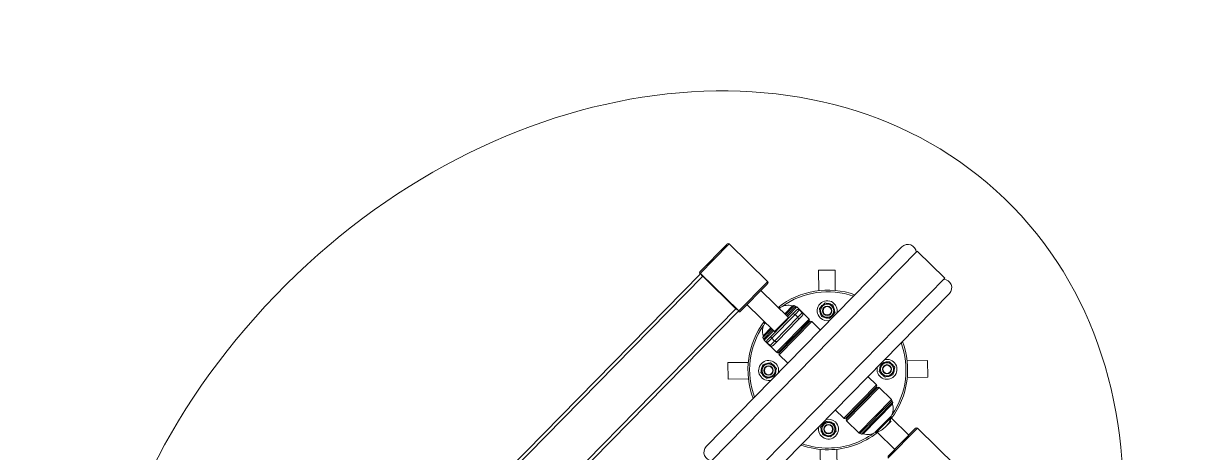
# Model space of a CAD drawing. Header units: metres. Extents: x 859577 to 860336, y 1645916 to 1646650.
# Drawn here: x 859951.558 to 859953.643, y 1646447.403 to 1646448.173 of the extents above; entities that cross this region are included whole.
import ezdxf

# ---------------------------------------------------------------- set-up
doc = ezdxf.new("R2010")
doc.units = ezdxf.units.M
doc.layers.add('A-ACCESORIOS', color=30, linetype='Continuous', lineweight=20)
doc.layers.add('PISO', color=31, linetype='Continuous', lineweight=15)

# ---------------------------------------------------------------- blocks, each defined once
blk = doc.blocks.new('mu10-11')
at = {"layer": 'A-ACCESORIOS', "linetype": 'Continuous', "ltscale": 20}
for p, q in [((1.2746, 0.2837), (0.7834, 0.2837)), ((1.2743, 0.2775), (0.7834, 0.2775)), ((1.2738, 0.2843), (1.2738, 0.2837)), ((1.3474, 0.2843), (1.2738, 0.2843)), ((1.2743, 0.1946), (1.2743, 0.2775)), ((1.2753, 0.189), (1.2753, 0.2831)), ((1.3451, 0.2867), (1.2762, 0.2867)), ((1.3466, 0.2867), (1.3451, 0.2867)), ((1.349, 0.2843), (1.3474, 0.2843)), ((1.349, 0.1878), (1.349, 0.2843)), ((1.2743, 0.1946), (0.7834, 0.1946)), ((1.2746, 0.1884), (0.7834, 0.1884)), ((1.2738, 0.1884), (1.2738, 0.1878)), ((1.3474, 0.1878), (1.2738, 0.1878)), ((1.349, 0.1878), (1.3474, 0.1878)), ((1.3451, 0.1854), (1.2762, 0.1854)), ((1.2935, 0.1854), (1.2935, 0.1162)), ((1.3293, 0.1162), (1.3293, 0.1854)), ((1.3466, 0.1854), (1.3451, 0.1854)), ((1.1955, 0.137), (1.1744, 0.1159)), ((1.2213, 0.1111), (1.1955, 0.137)), ((1.2734, 0.1252), (1.2716, 0.124)), ((1.2734, 0.1252), (1.2935, 0.1252)), ((1.2734, 0.1252), (1.2734, 0.1252)), ((1.2738, 0.1256), (1.2935, 0.1256)), ((1.2738, 0.1256), (1.2738, 0.1256)), ((1.291, 0.1391), (1.2935, 0.1391)), ((1.291, 0.1391), (1.291, 0.1391)), ((1.2935, 0.1391), (1.2911, 0.1391)), ((1.2914, 0.1395), (1.2914, 0.1391)), ((1.2935, 0.1395), (1.2914, 0.1395)), ((1.2935, 0.1413), (1.2921, 0.1406)), ((1.2921, 0.1406), (1.2935, 0.1406)), ((1.3307, 0.1406), (1.3293, 0.1413)), ((1.3293, 0.1406), (1.3307, 0.1406)), ((1.3314, 0.1395), (1.3293, 0.1395)), ((1.3317, 0.1391), (1.3293, 0.1391)), ((1.3293, 0.1391), (1.3318, 0.1391)), ((1.3293, 0.1256), (1.349, 0.1256)), ((1.3293, 0.1252), (1.3494, 0.1252)), ((1.3314, 0.1391), (1.3314, 0.1395)), ((1.3512, 0.124), (1.3494, 0.1252)), ((1.4273, 0.137), (1.4015, 0.1111)), ((1.4273, 0.137), (1.4484, 0.1159)), ((1.1744, 0.1159), (1.2003, 0.0901)), ((1.2697, 0.1186), (1.2697, 0.0876)), ((1.2935, 0.1186), (1.2697, 0.1186)), ((1.2816, 0.1115), (1.2702, 0.1115)), ((1.2702, 0.1043), (1.2702, 0.1115)), ((1.2702, 0.1043), (1.2816, 0.1043)), ((1.2714, 0.1237), (1.2703, 0.121)), ((1.2703, 0.121), (1.2935, 0.121)), ((1.2703, 0.121), (1.2703, 0.121)), ((1.2714, 0.1237), (1.2935, 0.1237)), ((1.2714, 0.1237), (1.2714, 0.1237)), ((1.2716, 0.124), (1.2935, 0.124)), ((1.2716, 0.124), (1.2716, 0.124)), ((1.2742, 0.115), (1.2852, 0.115)), ((1.3412, 0.1115), (1.2816, 0.1115)), ((1.2816, 0.1043), (1.2816, 0.1115)), ((1.2816, 0.1043), (1.3412, 0.1043)), ((1.2852, 0.115), (1.3376, 0.115)), ((1.2935, 0.1162), (1.2947, 0.115)), ((1.2935, 0.1162), (1.3293, 0.1162)), ((1.3281, 0.115), (1.3293, 0.1162)), ((1.3293, 0.124), (1.3512, 0.124)), ((1.3293, 0.1237), (1.3514, 0.1237)), ((1.3293, 0.121), (1.3525, 0.121)), ((1.3531, 0.1186), (1.3293, 0.1186)), ((1.3376, 0.115), (1.3486, 0.115)), ((1.3412, 0.1043), (1.3412, 0.1115)), ((1.3526, 0.1115), (1.3412, 0.1115)), ((1.3412, 0.1043), (1.3526, 0.1043)), ((1.3525, 0.121), (1.3514, 0.1237)), ((1.3526, 0.1043), (1.3526, 0.1115)), ((1.3531, 0.0876), (1.3531, 0.1186)), ((1.4226, 0.0901), (1.4484, 0.1159)), ((1.2697, 0.0876), (1.3531, 0.0876)), ((1.3507, 0.0852), (1.2721, 0.0852)), ((1.2721, 0.0835), (1.3507, 0.0835)), ((1.2852, 0.1007), (1.2742, 0.1007)), ((1.3376, 0.1007), (1.2852, 0.1007)), ((1.2935, 0.084), (1.2935, 0.0835)), ((1.3293, 0.084), (1.2935, 0.084)), ((1.3293, 0.0835), (1.3293, 0.084)), ((1.3486, 0.1007), (1.3376, 0.1007)), ((1.3864, 0.0882), (1.3864, 0.0875)), ((1.3889, 0.088), (1.3889, 0.0875)), ((1.3889, 0.088), (1.3903, 0.0876)), ((1.2232, 0.075), (1.2239, 0.075)), ((1.2234, 0.0775), (1.2238, 0.0789)), ((1.2234, 0.0775), (1.2239, 0.0775)), ((1.2697, 0.0811), (1.2697, 0.0595)), ((1.3531, 0.0811), (1.2697, 0.0811)), ((1.3531, 0.0595), (1.3531, 0.0811)), ((1.5618, 0.0595), (1.061, 0.0595)), ((1.5755, 0.0346), (1.0473, 0.0346)), ((1.5755, -0.0346), (1.5755, 0.0346)), ((1.5755, -0.0346), (1.0473, -0.0346)), ((1.061, -0.0596), (1.5618, -0.0596)), ((1.2697, -0.0596), (1.2697, -0.0811)), ((1.3531, -0.0811), (1.3531, -0.0596)), ((1.2697, -0.0811), (1.3531, -0.0811)), ((1.3996, -0.075), (1.3989, -0.075)), ((1.3994, -0.0775), (1.3989, -0.0775)), ((1.3994, -0.0775), (1.399, -0.0789)), ((1.2003, -0.0901), (1.1744, -0.1159)), ((1.2339, -0.088), (1.2325, -0.0876)), ((1.2339, -0.088), (1.2339, -0.0875)), ((1.2364, -0.0882), (1.2364, -0.0875)), ((1.2697, -0.0876), (1.2697, -0.1186)), ((1.3531, -0.0876), (1.2697, -0.0876)), ((1.3507, -0.0835), (1.2721, -0.0835)), ((1.2721, -0.0852), (1.3507, -0.0852)), ((1.2935, -0.0835), (1.2935, -0.084)), ((1.2935, -0.084), (1.3293, -0.084)), ((1.3293, -0.084), (1.3293, -0.0835)), ((1.3531, -0.1186), (1.3531, -0.0876)), ((1.4484, -0.1159), (1.4226, -0.0901)), ((1.1955, -0.137), (1.2213, -0.1111)), ((1.2697, -0.1186), (1.3531, -0.1186)), ((1.2703, -0.121), (1.2714, -0.1237)), ((1.2703, -0.121), (1.2703, -0.121)), ((1.3525, -0.121), (1.2703, -0.121)), ((1.2714, -0.1237), (1.2714, -0.1237)), ((1.3514, -0.1237), (1.2714, -0.1237)), ((1.2716, -0.124), (1.2734, -0.1252)), ((1.2716, -0.124), (1.2716, -0.124)), ((1.3512, -0.124), (1.2716, -0.124)), ((1.3494, -0.1252), (1.3512, -0.124)), ((1.3514, -0.1237), (1.3525, -0.121)), ((1.4015, -0.1111), (1.4273, -0.137)), ((1.4484, -0.1159), (1.4273, -0.137)), ((1.2734, -0.1252), (1.2734, -0.1252)), ((1.3494, -0.1252), (1.2734, -0.1252)), ((1.2738, -0.1256), (1.2738, -0.1256)), ((1.349, -0.1256), (1.2738, -0.1256)), ((1.291, -0.1391), (1.291, -0.1391)), ((1.3318, -0.1391), (1.291, -0.1391)), ((1.2911, -0.1391), (1.3317, -0.1391)), ((1.2914, -0.1391), (1.2914, -0.1395)), ((1.2914, -0.1395), (1.3114, -0.1395)), ((1.3114, -0.1406), (1.2921, -0.1406)), ((1.2935, -0.1413), (1.2935, -0.1854)), ((1.3114, -0.1395), (1.3314, -0.1395)), ((1.3307, -0.1406), (1.3114, -0.1406)), ((1.3114, -0.1453), (1.3252, -0.1453)), ((1.3293, -0.1854), (1.3293, -0.1413)), ((1.3314, -0.1395), (1.3314, -0.1391)), ((1.2762, -0.1854), (1.3466, -0.1854)), ((1.2738, -0.1878), (1.349, -0.1878)), ((1.349, -0.2843), (1.349, -0.1878))]:
    blk.add_line(p, q, dxfattribs=at)
for centre, radius in [((1.2364, 0.075), 0.0123), ((1.2364, 0.075), 0.0118), ((1.3864, 0.075), 0.0123), ((1.3864, 0.075), 0.0118), ((1.2364, 0.075), 0.00835), ((1.2364, 0.075), 0.00751), ((1.3864, 0.075), 0.00835), ((1.3864, 0.075), 0.00751), ((1.2364, -0.075), 0.0123), ((1.2364, -0.075), 0.0118), ((1.2364, -0.075), 0.00835), ((1.2364, -0.075), 0.00751), ((1.3864, -0.075), 0.0123), ((1.3864, -0.075), 0.0118), ((1.3864, -0.075), 0.00835), ((1.3864, -0.075), 0.00751)]:
    blk.add_circle(centre, radius, dxfattribs=at)
for centre, radius, start, end in [((1.2762, 0.2843), 0.00238, 90, 180), ((1.2868, 0.2782), 0.0125, 156.6245, 182.993), ((1.3466, 0.2843), 0.00238, 0, 90), ((1.2762, 0.1878), 0.00238, 180, 270), ((1.2868, 0.1939), 0.0125, 177.007, 203.3755), ((1.3466, 0.1878), 0.00238, 270, 0), ((1.3114, 0), 0.1431, 97.1808, 155.4454), ((1.3114, 0), 0.1401, 99.7818, 154.8872), ((1.2728, 0.1262), 0.00119, 304.1955, 332.4445), ((1.2974, 0.1134), 0.0265, 103.8874, 152.4445), ((1.2911, 0.1388), 0.000358, 90, 103.8874), ((1.2926, 0.1395), 0.00119, 117.5961, 180), ((1.3114, 0), 0.1431, 24.5546, 82.8192), ((1.3302, 0.1395), 0.00119, 0, 62.4039), ((1.3317, 0.1388), 0.000358, 76.1126, 90), ((1.3254, 0.1134), 0.0265, 27.5555, 76.1126), ((1.3114, 0), 0.1401, 25.1128, 80.2182), ((1.35, 0.1262), 0.00119, 207.5555, 235.8045), ((1.2721, 0.1186), 0.00238, 90, 180), ((1.2719, 0.1235), 0.000596, 124.1955, 157.3211), ((1.2852, 0.1115), 0.00357, 90.0385, 180.0385), ((1.2852, 0.1043), 0.00357, 179.9615, 269.9615), ((1.3376, 0.1115), 0.00357, 359.9615, 89.9615), ((1.3376, 0.1043), 0.00357, 270.0385, 0.0385), ((1.3507, 0.1186), 0.00238, 0, 90), ((1.3509, 0.1235), 0.000596, 22.6789, 55.8045), ((1.2364, 0.075), 0.0179, 299.4224, 240.5776), ((1.2364, 0.075), 0.0132, 102.6853, 137.0653), ((1.2364, 0.075), 0.0132, 42.0965, 77.2693), ((1.2721, 0.0876), 0.00238, 180, 270), ((1.2721, 0.0811), 0.00238, 90, 180), ((1.2947, 0.084), 0.00119, 90, 180), ((1.3281, 0.084), 0.00119, 0, 90), ((1.3507, 0.0876), 0.00238, 270, 0), ((1.3507, 0.0811), 0.00238, 0, 90), ((1.3864, 0.075), 0.0179, 299.4224, 180), ((1.3864, 0.075), 0.0132, 132.7019, 167.0695), ((1.3864, 0.075), 0.0132, 90, 107.2483), ((1.3864, 0.075), 0.0132, 79.1583, 90), ((1.3864, 0.075), 0.0132, 12.6853, 47.0653), ((1.2364, 0.075), 0.0132, 169.1583, 180), ((1.2364, 0.075), 0.0132, 180, 197.2483), ((1.2364, 0.075), 0.0132, 222.7019, 257.0695), ((1.2364, 0.075), 0.0132, 282.9449, 317.3999), ((1.2364, 0.075), 0.0132, 342.6123, 18.0324), ((1.3864, 0.075), 0.0179, 180, 240.5776), ((1.3864, 0.075), 0.0132, 192.9449, 227.3999), ((1.3864, 0.075), 0.0132, 312.0965, 347.2693), ((1.061, 0.0445), 0.0149, 90, 222.0187), ((1.3864, 0.075), 0.0132, 252.6123, 288.0324), ((1.5618, 0.0445), 0.0149, 317.9813, 90), ((1.5618, -0.0447), 0.0149, 270, 42.8436), ((1.3114, 0), 0.1431, 204.6243, 225), ((1.3114, 0), 0.1401, 205.1843, 225), ((1.2364, -0.075), 0.0179, 120.4392, 0), ((1.2364, -0.075), 0.0132, 72.6123, 108.0324), ((1.2364, -0.075), 0.0179, 0, 59.5608), ((1.3114, 0), 0.1431, 277.1808, 335.3757), ((1.3114, 0), 0.1401, 279.7818, 334.8157), ((1.3864, -0.075), 0.0179, 120.4392, 59.5608), ((1.3864, -0.075), 0.0132, 102.9449, 137.3999), ((1.3864, -0.075), 0.0132, 42.7019, 77.0695), ((1.2364, -0.075), 0.0132, 132.0965, 167.2693), ((1.2364, -0.075), 0.0132, 192.6853, 227.0653), ((1.2364, -0.075), 0.0132, 12.9449, 47.3999), ((1.2364, -0.075), 0.0132, 312.7019, 347.0695), ((1.2721, -0.0811), 0.00238, 180, 270), ((1.3507, -0.0811), 0.00238, 270, 0), ((1.3864, -0.075), 0.0132, 162.6123, 198.0324), ((1.3864, -0.075), 0.0132, 0, 17.2483), ((1.3864, -0.075), 0.0132, 349.1583, 0), ((1.3114, 0), 0.1431, 225, 262.8192), ((1.3114, 0), 0.1401, 225, 260.2182), ((1.2364, -0.075), 0.0132, 259.1583, 270), ((1.2364, -0.075), 0.0132, 270, 287.2483), ((1.2721, -0.0876), 0.00238, 90, 180), ((1.2947, -0.084), 0.00119, 180, 270), ((1.3281, -0.084), 0.00119, 270, 0), ((1.3507, -0.0876), 0.00238, 0, 90), ((1.3864, -0.075), 0.0132, 222.0965, 257.2693), ((1.3864, -0.075), 0.0132, 282.6853, 317.0653), ((1.2721, -0.1186), 0.00238, 180, 270), ((1.2719, -0.1235), 0.000596, 202.6789, 235.8045), ((1.3507, -0.1186), 0.00238, 270, 0), ((1.3509, -0.1235), 0.000596, 304.1955, 337.3211), ((1.2728, -0.1262), 0.00119, 27.5555, 55.8045), ((1.2974, -0.1134), 0.0265, 207.5555, 256.1126), ((1.2911, -0.1388), 0.000358, 256.1126, 270), ((1.2926, -0.1395), 0.00119, 180, 242.4039), ((1.3114, -0.1036), 0.0417, 242.4039, 270), ((1.3114, -0.1036), 0.0417, 270, 297.5961), ((1.3302, -0.1395), 0.00119, 297.5961, 0), ((1.3317, -0.1388), 0.000358, 270, 283.8874), ((1.3254, -0.1134), 0.0265, 283.8874, 332.4445), ((1.35, -0.1262), 0.00119, 124.1955, 152.4445), ((1.3466, -0.1878), 0.00238, 0, 90)]:
    blk.add_arc(centre, radius, start, end, dxfattribs=at)
for centre, major_axis, start_param, end_param in [((1.2738, 0.1115), (-0.00358, 0), 5.557412, 6.283185), ((1.2738, 0.1043), (0.00358, 0), 3.141593, 3.867366), ((1.349, 0.1115), (-0.00358, 0), 3.141593, 3.867366), ((1.349, 0.1043), (0.00358, 0), 5.557412, 6.283185)]:
    blk.add_ellipse(centre, major_axis=major_axis, ratio=0.998657, start_param=start_param, end_param=end_param, dxfattribs=at)
for points, knots in [([(1.2746, 0.2837), (1.2747, 0.2837), (1.2749, 0.2837), (1.2752, 0.2833), (1.2753, 0.2831)], [0, 0, 0, 0, 0.4904493, 1, 1, 1, 1]), ([(1.2753, 0.189), (1.2752, 0.1888), (1.2749, 0.1884), (1.2747, 0.1884), (1.2746, 0.1884)], [0, 0, 0, 0, 0.490665, 1, 1, 1, 1]), ([(1.2711, 0.1138), (1.2714, 0.1141), (1.2721, 0.1146), (1.2732, 0.115), (1.2739, 0.115), (1.2742, 0.115)], [0, 0, 0, 0, 0.40646, 0.818056, 1, 1, 1, 1]), ([(1.3486, 0.115), (1.3489, 0.115), (1.3494, 0.115), (1.3504, 0.1147), (1.3511, 0.1143), (1.3516, 0.114), (1.3517, 0.1138)], [0, 0, 0, 0, 0.203129, 0.407523, 0.822763, 1, 1, 1, 1]), ([(1.2239, 0.0823), (1.2249, 0.0829), (1.2266, 0.0838), (1.2288, 0.0851), (1.231, 0.0864), (1.2335, 0.0878), (1.2354, 0.0889), (1.2364, 0.0895)], [0, 0, 0, 0, 0.2645367, 0.3992923, 0.5350741, 0.7654069, 1, 1, 1, 1]), ([(1.2364, 0.0895), (1.2375, 0.0889), (1.2391, 0.0879), (1.2414, 0.0866), (1.2435, 0.0854), (1.246, 0.0839), (1.2479, 0.0828), (1.2489, 0.0823)], [0, 0, 0, 0, 0.264537, 0.399292, 0.535074, 0.765407, 1, 1, 1, 1]), ([(1.2742, 0.1007), (1.2739, 0.1008), (1.2734, 0.1008), (1.2727, 0.101), (1.272, 0.1012), (1.2715, 0.1016), (1.2712, 0.1018), (1.2711, 0.1019)], [0, 0, 0, 0, 0.203094, 0.407452, 0.614762, 0.822794, 1, 1, 1, 1]), ([(1.3517, 0.1019), (1.3514, 0.1017), (1.3509, 0.1013), (1.3501, 0.101), (1.3494, 0.1008), (1.3489, 0.1008), (1.3486, 0.1007)], [0, 0, 0, 0, 0.406368, 0.6118, 0.818097, 1, 1, 1, 1]), ([(1.372, 0.075), (1.3726, 0.0761), (1.3736, 0.0778), (1.3749, 0.08), (1.3761, 0.0821), (1.3775, 0.0847), (1.3786, 0.0866), (1.3792, 0.0875)], [0, 0, 0, 0, 0.264537, 0.399292, 0.535074, 0.765407, 1, 1, 1, 1]), ([(1.3792, 0.0875), (1.3796, 0.0875), (1.3805, 0.0875), (1.3818, 0.0875), (1.3831, 0.0875), (1.3846, 0.0875), (1.3866, 0.0875), (1.3884, 0.0875), (1.3899, 0.0875), (1.3909, 0.0875), (1.3918, 0.0875), (1.3927, 0.0875), (1.3933, 0.0875), (1.3937, 0.0875)], [0, 0, 0, 0, 0.090295, 0.180736, 0.271743, 0.363003, 0.48712, 0.675737, 0.739557, 0.803654, 0.867828, 0.933885, 1, 1, 1, 1]), ([(1.3937, 0.0875), (1.3943, 0.0865), (1.3952, 0.0848), (1.3965, 0.0826), (1.3978, 0.0804), (1.3992, 0.0779), (1.4003, 0.076), (1.4009, 0.075)], [0, 0, 0, 0, 0.264537, 0.399292, 0.535074, 0.765407, 1, 1, 1, 1]), ([(1.2239, 0.0678), (1.2239, 0.0682), (1.2239, 0.0691), (1.2239, 0.0704), (1.2239, 0.0717), (1.2239, 0.0732), (1.2239, 0.0752), (1.2239, 0.077), (1.2239, 0.0785), (1.2239, 0.0795), (1.2239, 0.0804), (1.2239, 0.0813), (1.2239, 0.0819), (1.2239, 0.0823)], [0, 0, 0, 0, 0.090295, 0.180736, 0.271743, 0.363003, 0.48712, 0.675737, 0.739557, 0.803654, 0.867828, 0.933885, 1, 1, 1, 1]), ([(1.2364, 0.0606), (1.2353, 0.0612), (1.2337, 0.0621), (1.2314, 0.0634), (1.2293, 0.0647), (1.2267, 0.0661), (1.2248, 0.0672), (1.2239, 0.0678)], [0, 0, 0, 0, 0.264537, 0.399292, 0.535074, 0.765407, 1, 1, 1, 1]), ([(1.2489, 0.0678), (1.2478, 0.0672), (1.2462, 0.0662), (1.2439, 0.0649), (1.2418, 0.0637), (1.2392, 0.0622), (1.2373, 0.0611), (1.2364, 0.0606)], [0, 0, 0, 0, 0.264537, 0.399292, 0.535074, 0.765407, 1, 1, 1, 1]), ([(1.2489, 0.0823), (1.2489, 0.0819), (1.2489, 0.0813), (1.2489, 0.0801), (1.2489, 0.0786), (1.2489, 0.0771), (1.2489, 0.0755), (1.2489, 0.0743), (1.2489, 0.0729), (1.2489, 0.0717), (1.2489, 0.0704), (1.2489, 0.0691), (1.2489, 0.0682), (1.2489, 0.0678)], [0, 0, 0, 0, 0.066055, 0.132163, 0.256519, 0.381492, 0.44509, 0.572838, 0.63702, 0.727194, 0.817632, 0.908733, 1, 1, 1, 1]), ([(1.3792, 0.0625), (1.3786, 0.0636), (1.3776, 0.0652), (1.3763, 0.0675), (1.3751, 0.0696), (1.3736, 0.0722), (1.3725, 0.0741), (1.372, 0.075)], [0, 0, 0, 0, 0.264537, 0.399292, 0.535074, 0.765407, 1, 1, 1, 1]), ([(1.4009, 0.075), (1.4003, 0.0739), (1.3993, 0.0723), (1.398, 0.07), (1.3968, 0.0679), (1.3953, 0.0654), (1.3942, 0.0635), (1.3937, 0.0625)], [0, 0, 0, 0, 0.264537, 0.399292, 0.535074, 0.765407, 1, 1, 1, 1]), ([(1.3937, 0.0625), (1.3933, 0.0625), (1.3927, 0.0625), (1.3915, 0.0625), (1.39, 0.0625), (1.3885, 0.0625), (1.3869, 0.0625), (1.3857, 0.0625), (1.3843, 0.0625), (1.3831, 0.0625), (1.3818, 0.0625), (1.3805, 0.0625), (1.3796, 0.0625), (1.3792, 0.0625)], [0, 0, 0, 0, 0.066055, 0.132163, 0.256519, 0.381492, 0.44509, 0.572838, 0.63702, 0.727194, 0.817632, 0.908733, 1, 1, 1, 1]), ([(1.2219, -0.075), (1.2225, -0.0739), (1.2235, -0.0723), (1.2248, -0.07), (1.226, -0.0679), (1.2275, -0.0654), (1.2286, -0.0635), (1.2291, -0.0625)], [0, 0, 0, 0, 0.264537, 0.399292, 0.535074, 0.765407, 1, 1, 1, 1]), ([(1.2291, -0.0625), (1.2295, -0.0625), (1.2301, -0.0625), (1.2313, -0.0625), (1.2328, -0.0625), (1.2343, -0.0625), (1.2359, -0.0625), (1.2371, -0.0625), (1.2385, -0.0625), (1.2397, -0.0625), (1.241, -0.0625), (1.2423, -0.0625), (1.2432, -0.0625), (1.2436, -0.0625)], [0, 0, 0, 0, 0.066055, 0.132163, 0.256519, 0.381492, 0.44509, 0.572838, 0.63702, 0.727194, 0.817632, 0.908733, 1, 1, 1, 1]), ([(1.2436, -0.0625), (1.2442, -0.0636), (1.2452, -0.0652), (1.2465, -0.0675), (1.2477, -0.0696), (1.2492, -0.0722), (1.2503, -0.0741), (1.2508, -0.075)], [0, 0, 0, 0, 0.264537, 0.399292, 0.535074, 0.765407, 1, 1, 1, 1]), ([(1.3739, -0.0678), (1.375, -0.0672), (1.3766, -0.0662), (1.3789, -0.0649), (1.381, -0.0637), (1.3836, -0.0622), (1.3855, -0.0611), (1.3864, -0.0606)], [0, 0, 0, 0, 0.264537, 0.399292, 0.535074, 0.765407, 1, 1, 1, 1]), ([(1.3864, -0.0606), (1.3875, -0.0612), (1.3892, -0.0621), (1.3914, -0.0634), (1.3935, -0.0647), (1.3961, -0.0661), (1.398, -0.0672), (1.3989, -0.0678)], [0, 0, 0, 0, 0.264537, 0.399292, 0.535074, 0.765407, 1, 1, 1, 1]), ([(1.2291, -0.0875), (1.2285, -0.0865), (1.2276, -0.0848), (1.2263, -0.0826), (1.225, -0.0804), (1.2236, -0.0779), (1.2225, -0.076), (1.2219, -0.075)], [0, 0, 0, 0, 0.264537, 0.399292, 0.535074, 0.765407, 1, 1, 1, 1]), ([(1.2508, -0.075), (1.2502, -0.0761), (1.2493, -0.0778), (1.248, -0.08), (1.2467, -0.0821), (1.2453, -0.0847), (1.2442, -0.0866), (1.2436, -0.0875)], [0, 0, 0, 0, 0.264537, 0.399292, 0.535074, 0.765407, 1, 1, 1, 1]), ([(1.3739, -0.0823), (1.3739, -0.0819), (1.3739, -0.0813), (1.3739, -0.0801), (1.3739, -0.0786), (1.3739, -0.0771), (1.3739, -0.0755), (1.3739, -0.0743), (1.3739, -0.0729), (1.3739, -0.0717), (1.3739, -0.0704), (1.3739, -0.0691), (1.3739, -0.0682), (1.3739, -0.0678)], [0, 0, 0, 0, 0.066055, 0.132163, 0.256519, 0.381492, 0.44509, 0.572838, 0.63702, 0.727194, 0.817632, 0.908733, 1, 1, 1, 1]), ([(1.3864, -0.0895), (1.3853, -0.0889), (1.3837, -0.0879), (1.3814, -0.0866), (1.3793, -0.0854), (1.3768, -0.0839), (1.3749, -0.0828), (1.3739, -0.0823)], [0, 0, 0, 0, 0.2645367, 0.3992923, 0.5350741, 0.7654069, 1, 1, 1, 1]), ([(1.3989, -0.0823), (1.3979, -0.0829), (1.3962, -0.0838), (1.394, -0.0851), (1.3918, -0.0864), (1.3893, -0.0878), (1.3874, -0.0889), (1.3864, -0.0895)], [0, 0, 0, 0, 0.264537, 0.399292, 0.535074, 0.765407, 1, 1, 1, 1]), ([(1.3989, -0.0678), (1.3989, -0.0682), (1.3989, -0.0691), (1.3989, -0.0704), (1.3989, -0.0717), (1.3989, -0.0732), (1.3989, -0.0752), (1.3989, -0.077), (1.3989, -0.0785), (1.3989, -0.0795), (1.3989, -0.0804), (1.3989, -0.0813), (1.3989, -0.0819), (1.3989, -0.0823)], [0, 0, 0, 0, 0.090295, 0.180736, 0.271743, 0.363003, 0.48712, 0.675737, 0.739557, 0.803654, 0.867828, 0.933885, 1, 1, 1, 1]), ([(1.2436, -0.0875), (1.2432, -0.0875), (1.2423, -0.0875), (1.241, -0.0875), (1.2397, -0.0875), (1.2382, -0.0875), (1.2363, -0.0875), (1.2344, -0.0875), (1.2329, -0.0875), (1.2319, -0.0875), (1.231, -0.0875), (1.2301, -0.0875), (1.2295, -0.0875), (1.2291, -0.0875)], [0, 0, 0, 0, 0.090295, 0.180736, 0.271743, 0.363003, 0.48712, 0.675737, 0.739557, 0.803654, 0.867828, 0.933885, 1, 1, 1, 1])]:
    blk.add_open_spline(points, degree=3, knots=knots, dxfattribs=at)

msp = doc.modelspace()

# ---------------------------------------------------------------- linework, layer by layer
at = {"layer": 'PISO'}
msp.add_ellipse((859952.60069, 1646447.11548), major_axis=(-0.71631, -0.74263), ratio=0.7950649, dxfattribs=at)

# ---------------------------------------------------------------- block references
at = {"layer": 'A-ACCESORIOS', "rotation": 45.58213863101575}
msp.add_blockref('mu10-11', (859952.08211, 1646446.61469), dxfattribs=at)

doc.saveas('drawing.dxf')
